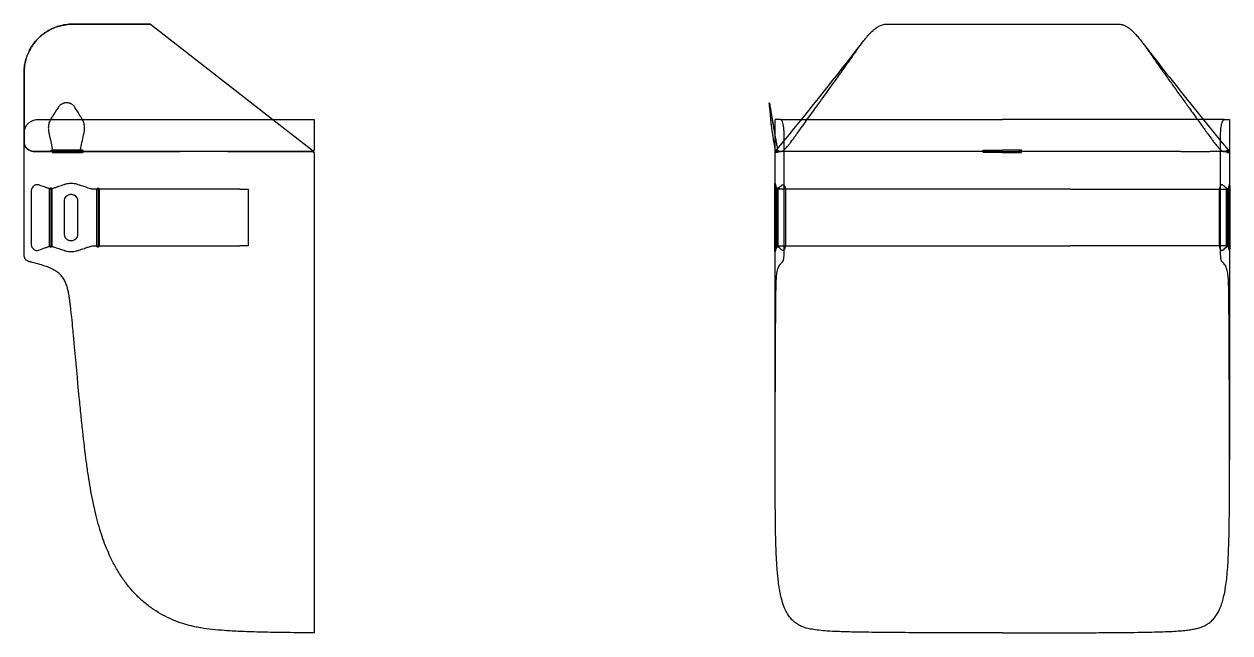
# Model space of a CAD drawing. Header units: millimetres. Extents: x 0 to 1861, y -238 to 367.
# Drawn here: x 1330 to 1861, y 99 to 367 of the extents above; entities that cross this region are included whole.
import ezdxf

# ---------------------------------------------------------------- set-up
doc = ezdxf.new("R2010")
doc.units = ezdxf.units.MM
doc.header["$MEASUREMENT"] = 0
doc.layers.add('Make2D$hidden$lines', color=7, linetype='Continuous', true_color=0xffffff)
doc.layers.add('Make2D$visible$lines', color=178, linetype='Continuous', true_color=0x000000)

msp = doc.modelspace()

# ---------------------------------------------------------------- linework, layer by layer
at = {"layer": 'Make2D$hidden$lines'}
for p, q in [((1439.56, 324.77), (1457.34, 310.92)), ((1672.22, 324.77), (1760.68, 324.77)), ((1849.15, 324.77), (1760.68, 324.77)), ((1660.68, 311.6), (1660.68, 317.23)), ((1660.72, 310.67), (1664.58, 315.39)), ((1856.78, 315.4), (1860.19, 311.23)), ((1342.24, 310.62), (1334.93, 310.62)), ((1341.49, 310.86), (1341.49, 310.86)), ((1355.67, 310.64), (1355.67, 310.63)), ((1356.12, 310.64), (1396.62, 310.64)), ((1457.34, 310.63), (1356.12, 310.62)), ((1396.62, 310.64), (1398.58, 310.63)), ((1419.6, 310.63), (1457.34, 310.63)), ((1664.58, 310.62), (1661.56, 310.62)), ((1860.66, 310.64), (1856.78, 310.64)), ((1860.67, 310.64), (1860.67, 310.64)), ((1860.67, 310.64), (1860.67, 310.64)), ((1341.25, 268.96), (1341.22, 294.11)), ((1342.24, 294.26), (1342.24, 268.97)), ((1362.07, 269.11), (1362.07, 294.11)), ((1425.01, 294.11), (1363.11, 294.11)), ((1425.01, 294.11), (1428.68, 294.11)), ((1428.68, 294.11), (1428.68, 269.11)), ((1660.68, 291.68), (1660.68, 296.55)), ((1665.15, 294.11), (1660.76, 294.11)), ((1660.76, 294.11), (1660.76, 269.11)), ((1661.9, 294.48), (1661.9, 268.75)), ((1662.05, 294.11), (1662, 294.55)), ((1662, 268.67), (1662.05, 294.11)), ((1856.21, 294.11), (1860.6, 294.11)), ((1859.31, 294.11), (1859.36, 294.55)), ((1859.36, 268.67), (1859.31, 294.11)), ((1859.46, 294.48), (1859.46, 268.75)), ((1860.6, 294.11), (1860.6, 269.11)), ((1860.68, 296.55), (1860.68, 291.68)), ((1660.68, 266.68), (1660.68, 271.55)), ((1860.68, 271.55), (1860.68, 266.68)), ((1363.11, 269.11), (1425.01, 269.11)), ((1660.76, 269.11), (1665.15, 269.11)), ((1860.6, 269.11), (1856.21, 269.11))]:
    msp.add_line(p, q, dxfattribs=at)
msp.add_lwpolyline([(1660.71, 310.62), (1661.06, 310.8, -0.020568), (1661.25, 310.87, -0.212533), (1661.74, 310.91), (1661.8, 310.86)], format="xyb", dxfattribs=at)
for points in [[(1660.52, 267.78), (1660.62, 269.11), (1660.76, 269.11)], [(1860.84, 267.78), (1860.74, 269.11), (1860.6, 269.11)]]:
    msp.add_lwpolyline(points, dxfattribs=at)
for centre, radius, start, end in [((1346.29, 174.37), 136.58, 86.1164, 92.0144), ((136.74, 1559.8), 1970.49, 320.65833, 320.65891), ((-738.42, -24.12), 2422.37, 7.94281, 7.94329), ((1662.19, 313.89), 3.46, 288.8077, 313.6853), ((1341.71, 294.11), 0.483, 161.2539, 179.9965), ((1417.58, -1484131.15), 1484400.27, 89.99957174, 89.99971352)]:
    msp.add_arc(centre, radius, start, end, dxfattribs=at)
for points, knots in [([(1332.19, 354.72), (1332.53, 355.43), (1333.31, 356.82), (1335.17, 359.42), (1338.02, 362.25), (1341.11, 364.16), (1343.28, 365.11), (1344.4, 365.52), (1345.51, 365.87), (1347.39, 366.34), (1349.36, 366.62), (1351.02, 366.69), (1351.59, 366.7), (1356.57, 366.7), (1364.03, 366.7), (1374.1, 366.7), (1380.1, 366.7), (1383.95, 366.7), (1385.16, 366.7), (1385.6, 366.7)], [0, 0, 0, 0, 2.363486, 4.766233, 9.573053, 14.326533, 15.6004, 16.686734, 17.888736, 19.084802, 22.515222, 23.845474, 24.070792, 24.226819, 38.759843, 46.475089, 54.423429, 56.749384, 58.052352, 58.052352, 58.052352, 58.052352]), ([(1355.67, 310.64), (1355.56, 310.67), (1355.35, 310.76), (1355.14, 310.96), (1355.01, 311.16), (1354.94, 311.34), (1354.91, 311.51), (1354.9, 311.66), (1354.92, 311.76), (1354.95, 311.91), (1355.21, 313.13), (1355.7, 315.47), (1356.21, 317.84), (1356.48, 319.13), (1356.56, 319.52), (1356.69, 320.32), (1356.71, 321.69), (1356.35, 323.38), (1355.87, 324.46), (1355.56, 324.99), (1355.52, 325.06), (1355.38, 325.28), (1355.13, 325.69), (1354.7, 326.4), (1353.84, 327.81), (1353.07, 329.07), (1352.49, 330), (1352.34, 330.24), (1352.12, 330.54), (1351.76, 330.92), (1351.41, 331.22), (1351.02, 331.48), (1350.62, 331.7), (1350.18, 331.87), (1349.74, 332), (1349.27, 332.09), (1348.88, 332.11), (1348.41, 332.1), (1347.93, 332.05), (1347.39, 331.91), (1346.97, 331.74), (1346.56, 331.54), (1346.18, 331.3), (1345.81, 331), (1345.46, 330.65), (1345.22, 330.35), (1345.06, 330.11), (1344.17, 328.72), (1343.16, 327.15), (1342.15, 325.56), (1341.96, 325.25), (1341.89, 325.15), (1341.75, 324.93), (1341.46, 324.41), (1341.13, 323.62), (1340.87, 322.72), (1340.73, 321.87), (1340.69, 321.02), (1340.73, 320.25), (1340.8, 319.76), (1340.94, 319.08), (1341.45, 316.57), (1341.95, 314.06), (1342.37, 311.97), (1342.38, 311.87), (1342.38, 311.71), (1342.33, 311.49), (1342.23, 311.31), (1342.13, 311.19), (1342.02, 311.08), (1341.81, 310.94), (1341.61, 310.88), (1341.49, 310.86)], [0, 0, 0, 0, 0.349983, 0.694231, 0.861689, 1.052588, 1.255507, 1.386357, 1.513785, 1.546167, 1.856624, 5.257073, 8.704167, 9.146564, 9.210746, 9.875923, 11.585435, 13.310411, 15.030241, 15.100236, 15.161541, 15.277411, 15.873077, 16.58776, 17.778615, 20.813372, 21.022036, 21.080627, 21.666521, 22.144634, 22.625103, 23.063758, 23.551255, 23.987369, 24.472087, 24.942053, 25.411954, 25.642557, 26.350185, 26.837144, 27.322223, 27.709859, 28.195029, 28.674771, 29.152152, 29.665005, 29.819723, 30.013848, 34.635276, 35.417407, 35.662835, 35.718079, 35.805086, 36.425773, 37.512321, 38.369476, 39.226973, 40.080353, 40.925345, 41.53594, 41.579117, 42.988281, 49.225025, 49.262382, 49.385288, 49.514845, 49.751872, 50.036064, 50.122455, 50.245347, 50.497028, 50.863368, 50.863368, 50.863368, 50.863368]), ([(1330.06, 319.04), (1330.06, 317.64), (1330.06, 316.21), (1330.06, 314.74), (1330.07, 314.45), (1330.12, 314.08), (1330.24, 313.65), (1330.35, 313.33), (1330.51, 313.02), (1330.69, 312.72), (1330.91, 312.42), (1331.15, 312.15), (1331.41, 311.9), (1331.82, 311.57), (1332.34, 311.27), (1333.01, 310.98), (1333.68, 310.79), (1334.3, 310.69), (1334.73, 310.65), (1334.95, 310.64), (1335.06, 310.64), (1335.13, 310.64), (1335.9, 310.64), (1337.81, 310.64), (1339.9, 310.64), (1341.27, 310.64), (1341.52, 310.64), (1341.58, 310.63), (1341.63, 310.63)], [0, 0, 0, 0, 4.192825, 4.27589, 4.426968, 5.065557, 5.389599, 5.746624, 6.08098, 6.451084, 6.796008, 7.180248, 7.536567, 7.897873, 8.750576, 9.31962, 10.084108, 10.847495, 11.206365, 11.384601, 11.487354, 11.540893, 11.590098, 13.795618, 17.289946, 17.862916, 17.894505, 18.037807, 18.037807, 18.037807, 18.037807]), ([(1334.93, 310.62), (1334.6, 310.63), (1333.96, 310.69), (1333.04, 310.93), (1332.22, 311.29), (1331.5, 311.76), (1330.9, 312.35), (1330.45, 313.03), (1330.15, 313.78), (1330.07, 314.31), (1330.05, 314.57)], [0, 0, 0, 0, 0.996713, 1.922836, 2.837531, 3.684929, 4.502382, 5.327472, 6.121622, 6.919154, 6.919154, 6.919154, 6.919154]), ([(1752.06, 310.63), (1752.04, 310.7), (1752.03, 310.85), (1752.12, 311.06), (1752.27, 311.2), (1752.42, 311.25), (1752.51, 311.27), (1752.56, 311.27), (1752.71, 311.27), (1753.12, 311.27), (1754.89, 311.26), (1757.46, 311.23), (1759.76, 311.23), (1760.68, 311.24)], [0, 0, 0, 0, 0.220659, 0.450437, 0.673565, 0.825678, 0.910763, 0.950505, 0.987427, 1.353756, 2.171791, 6.305752, 9.067367, 9.067367, 9.067367, 9.067367]), ([(1769.3, 310.63), (1769.32, 310.7), (1769.33, 310.85), (1769.24, 311.06), (1769.09, 311.2), (1768.94, 311.25), (1768.85, 311.27), (1768.8, 311.27), (1768.65, 311.27), (1768.24, 311.27), (1766.47, 311.26), (1763.9, 311.23), (1761.6, 311.23), (1760.68, 311.24)], [0, 0, 0, 0, 0.219232, 0.44901, 0.672138, 0.824251, 0.909336, 0.949078, 0.986, 1.352329, 2.170364, 6.304325, 9.06594, 9.06594, 9.06594, 9.06594]), ([(1856.78, 311.41), (1856.89, 311.32), (1857.1, 311.15), (1857.4, 310.93), (1857.68, 310.77), (1857.9, 310.67), (1858.05, 310.64), (1858.4, 310.64), (1858.81, 310.64), (1859.22, 310.64), (1859.35, 310.64), (1859.36, 310.64), (1859.37, 310.63), (1859.38, 310.63), (1859.38, 310.63)], [0, 0, 0, 0, 0.426578, 0.81499, 1.128412, 1.375667, 1.540761, 1.583732, 2.414343, 2.792796, 2.796021, 2.809892, 2.821094, 2.834037, 2.834037, 2.834037, 2.834037]), ([(1341.25, 294.27), (1341.16, 294.29), (1341.08, 294.31), (1340.93, 294.37), (1340.44, 294.54), (1339.18, 294.99), (1337.74, 295.51), (1336.72, 295.87), (1336.46, 295.96), (1336.38, 295.99), (1336.19, 296.04), (1335.95, 296.08), (1335.67, 296.09), (1335.32, 296.06), (1334.93, 295.95), (1334.35, 295.65), (1333.76, 295.1), (1333.29, 294.19), (1333.17, 293.48), (1333.16, 293.1), (1333.16, 285.43), (1333.16, 277.78), (1333.16, 269.77), (1333.27, 269.11), (1333.68, 268.28), (1334.23, 267.66), (1334.8, 267.33), (1335.3, 267.18), (1335.76, 267.13), (1336.15, 267.17), (1336.39, 267.24), (1336.46, 267.26), (1337.5, 267.64), (1338.96, 268.16), (1340.45, 268.69), (1340.93, 268.86), (1341.08, 268.91), (1341.16, 268.94), (1341.25, 268.96)], [0, 0, 0, 0, 0.259014, 0.273647, 0.474281, 1.805611, 4.312503, 5.033628, 5.068589, 5.138111, 5.284368, 5.658958, 5.867649, 6.128179, 6.706323, 7.078308, 8.075906, 9.095445, 10.105467, 10.205375, 10.221958, 33.133213, 33.162125, 34.249609, 35.100832, 35.923902, 36.694354, 37.062403, 37.477812, 38.097065, 38.213884, 38.232824, 38.304041, 41.540326, 42.871688, 43.06098, 43.075492, 43.334181, 43.334181, 43.334181, 43.334181]), ([(1660.76, 294.11), (1660.72, 294.11), (1660.68, 294.12), (1660.63, 294.11), (1660.62, 294.12), (1660.62, 294.12), (1660.61, 294.13), (1660.61, 294.14), (1660.61, 294.15), (1660.6, 294.19), (1660.59, 294.28), (1660.57, 294.48), (1660.54, 294.86), (1660.52, 295.19), (1660.52, 295.4)], [0, 0, 0, 0, 0.111616, 0.13625, 0.138671, 0.144645, 0.149681, 0.15746, 0.175852, 0.202998, 0.278053, 0.454664, 0.797222, 1.425198, 1.425198, 1.425198, 1.425198]), ([(1660.77, 294.11), (1660.77, 294.23), (1660.77, 294.39), (1660.78, 294.55), (1660.79, 294.6), (1660.79, 294.61), (1660.8, 294.62), (1660.8, 294.61), (1660.8, 294.6), (1660.81, 294.55), (1660.82, 294.39), (1660.82, 294.23), (1660.82, 294.11), (1660.82, 293.53), (1660.82, 285.19), (1660.82, 276.81), (1660.82, 268.94), (1660.82, 268.79), (1660.81, 268.68), (1660.8, 268.63), (1660.8, 268.62), (1660.8, 268.61), (1660.79, 268.62), (1660.79, 268.63), (1660.78, 268.68), (1660.78, 268.84), (1660.77, 268.99), (1660.77, 269.12), (1660.77, 277.45), (1660.77, 285.79), (1660.77, 294.11)], [0, 0, 0, 0, 0.355037, 0.461818, 0.490817, 0.498631, 0.502302, 0.506133, 0.514386, 0.545693, 0.654863, 0.994699, 1.009473, 1.016861, 2.755372, 26.004831, 26.180863, 26.352334, 26.466874, 26.49592, 26.503758, 26.507445, 26.511259, 26.519488, 26.546732, 26.652127, 26.999643, 27.014417, 27.021805, 52.009775, 52.009775, 52.009775, 52.009775]), ([(1662, 294.55), (1662.58, 295.02), (1663.17, 295.49), (1663.77, 295.98), (1663.8, 295.99), (1663.83, 296.02), (1663.87, 296.03), (1663.94, 296.07), (1664.04, 296.09), (1664.15, 296.08), (1664.28, 296.04), (1664.43, 295.95), (1664.53, 295.84), (1664.58, 295.77)], [0, 0, 0, 0, 2.233162, 2.260789, 2.312986, 2.335232, 2.385383, 2.433852, 2.575744, 2.668719, 2.764238, 2.971328, 3.211557, 3.211557, 3.211557, 3.211557]), ([(1859.36, 294.55), (1858.78, 295.02), (1858.19, 295.49), (1857.59, 295.98), (1857.56, 295.99), (1857.53, 296.02), (1857.49, 296.03), (1857.42, 296.07), (1857.32, 296.09), (1857.21, 296.08), (1857.09, 296.04), (1856.93, 295.95), (1856.83, 295.84), (1856.78, 295.77)], [0, 0, 0, 0, 2.233162, 2.260789, 2.312986, 2.335232, 2.385383, 2.433852, 2.575744, 2.668719, 2.764238, 2.971328, 3.211557, 3.211557, 3.211557, 3.211557]), ([(1860.59, 294.11), (1860.59, 294.23), (1860.59, 294.39), (1860.58, 294.55), (1860.57, 294.6), (1860.57, 294.61), (1860.57, 294.62), (1860.56, 294.61), (1860.56, 294.6), (1860.55, 294.55), (1860.54, 294.39), (1860.54, 294.23), (1860.54, 294.11), (1860.54, 293.53), (1860.54, 285.19), (1860.54, 276.81), (1860.54, 268.94), (1860.54, 268.79), (1860.55, 268.68), (1860.56, 268.63), (1860.56, 268.62), (1860.56, 268.61), (1860.57, 268.62), (1860.57, 268.63), (1860.58, 268.68), (1860.59, 268.84), (1860.59, 268.99), (1860.59, 269.12), (1860.59, 277.45), (1860.59, 285.79), (1860.59, 294.11)], [0, 0, 0, 0, 0.355037, 0.461818, 0.490817, 0.498631, 0.502302, 0.506133, 0.514386, 0.545693, 0.654863, 0.994699, 1.009473, 1.016861, 2.755372, 26.004831, 26.180863, 26.352334, 26.466874, 26.49592, 26.503758, 26.507445, 26.511259, 26.519488, 26.546732, 26.652127, 26.999643, 27.014417, 27.021805, 52.009775, 52.009775, 52.009775, 52.009775]), ([(1860.6, 294.11), (1860.64, 294.11), (1860.69, 294.12), (1860.73, 294.11), (1860.74, 294.12), (1860.74, 294.12), (1860.75, 294.13), (1860.75, 294.14), (1860.76, 294.15), (1860.76, 294.19), (1860.78, 294.28), (1860.8, 294.48), (1860.83, 294.86), (1860.84, 295.19), (1860.84, 295.4)], [0, 0, 0, 0, 0.111616, 0.13625, 0.138671, 0.144645, 0.149681, 0.15746, 0.175852, 0.202998, 0.278053, 0.454664, 0.797222, 1.425198, 1.425198, 1.425198, 1.425198]), ([(1664.58, 267.46), (1664.56, 267.42), (1664.5, 267.36), (1664.42, 267.28), (1664.33, 267.22), (1664.24, 267.17), (1664.14, 267.15), (1664.05, 267.14), (1663.96, 267.16), (1663.86, 267.2), (1663.79, 267.24), (1663.66, 267.34), (1663.08, 267.81), (1662.5, 268.28), (1662, 268.67)], [0, 0, 0, 0, 0.127822, 0.24513, 0.353164, 0.453775, 0.548392, 0.640288, 0.732968, 0.829793, 0.958429, 0.97937, 1.309747, 3.211455, 3.211455, 3.211455, 3.211455]), ([(1856.78, 267.46), (1856.81, 267.42), (1856.86, 267.36), (1856.94, 267.28), (1857.03, 267.22), (1857.13, 267.17), (1857.22, 267.15), (1857.31, 267.14), (1857.41, 267.16), (1857.5, 267.2), (1857.58, 267.24), (1857.7, 267.34), (1858.29, 267.81), (1858.87, 268.28), (1859.36, 268.67)], [0, 0, 0, 0, 0.127822, 0.24513, 0.353164, 0.453775, 0.548392, 0.640288, 0.732968, 0.829793, 0.958429, 0.97937, 1.309747, 3.211455, 3.211455, 3.211455, 3.211455])]:
    msp.add_open_spline(points, degree=3, knots=knots, dxfattribs=at)
at = {"layer": 'Make2D$visible$lines'}
for p, q in [((1385.71, 366.7), (1439.56, 324.77)), ((1841.31, 334.48), (1856.78, 315.4)), ((1457.72, 324.77), (1457.72, 311.24)), ((1658.65, 329.06), (1660.35, 319.12)), ((1660.68, 317.23), (1660.68, 324.77)), ((1663.04, 324.77), (1672.22, 324.77)), ((1858.32, 324.77), (1849.15, 324.77)), ((1860.68, 324.77), (1860.68, 296.55)), ((1355.7, 310.63), (1341.63, 310.63)), ((1356.12, 310.62), (1342.24, 310.62)), ((1355.67, 310.62), (1355.54, 310.63)), ((1355.67, 310.63), (1355.67, 310.62)), ((1355.7, 310.63), (1356.12, 310.64)), ((1419.6, 310.63), (1398.58, 310.63)), ((1457.34, 310.92), (1457.72, 310.63)), ((1457.45, 310.63), (1457.34, 310.63)), ((1457.34, 310.63), (1457.45, 310.63)), ((1457.45, 310.63), (1457.45, 310.63)), ((1457.72, 310.63), (1457.45, 310.63)), ((1457.72, 310.3), (1457.72, 98.9)), ((1660.68, 296.55), (1660.68, 311.6)), ((1660.68, 310.62), (1663.31, 310.62)), ((1661.79, 310.86), (1661.8, 310.86)), ((1753.35, 310.63), (1664.58, 310.62)), ((1760.68, 310.63), (1753.35, 310.63)), ((1760.68, 310.63), (1767.94, 310.63)), ((1839.23, 310.63), (1767.94, 310.63)), ((1839.23, 310.63), (1851.95, 310.63)), ((1852.8, 310.64), (1851.95, 310.63)), ((1860.66, 310.63), (1859.38, 310.63)), ((1860.19, 311.23), (1860.67, 310.64)), ((1860.66, 310.63), (1860.67, 310.64)), ((1341.75, 294.21), (1341.75, 269.02)), ((1363.11, 294.11), (1362.62, 294.11)), ((1362.62, 294.11), (1362.62, 269.11)), ((1660.52, 267.71), (1660.52, 295.52)), ((1661.4, 294.21), (1661.4, 269.02)), ((1730.87, 294.11), (1665.15, 294.11)), ((1790.5, 294.11), (1730.87, 294.11)), ((1790.5, 294.11), (1856.21, 294.11)), ((1859.96, 294.21), (1859.96, 269.02)), ((1860.84, 295.52), (1860.84, 267.71)), ((1660.68, 271.55), (1660.68, 291.68)), ((1860.68, 291.68), (1860.68, 271.55)), ((1362.62, 269.11), (1363.11, 269.11)), ((1660.68, 174.96), (1660.68, 266.68)), ((1665.15, 269.11), (1730.87, 269.11)), ((1730.87, 269.11), (1790.5, 269.11)), ((1856.21, 269.11), (1790.5, 269.11)), ((1860.68, 266.68), (1860.68, 174.96)), ((1860.68, 172.22), (1860.68, 172.21))]:
    msp.add_line(p, q, dxfattribs=at)
for centre, radius, start, end in [((365.58, 1386.05), 1683.37, 320.50404, 322.37022), ((2694.71, 1024.59), 1097.52, 217.37434, 218.96104), ((126.46, 1568.23), 1983.79, 320.65891, 320.66011), ((1855.16, -7336.32), 7646.96, 89.987853, 90.017685), ((1341.74, 294.09), 0.526, 18.7482, 159.8813), ((1341.75, 296.45), 2.24, 256.992, 269.9916), ((1661.17, 295.31), 1.12, 281.8448, 317.8067), ((1661.95, 294.52), 0.0634, 28.2734, 229.2193), ((1859.42, 294.52), 0.0634, 310.7807, 151.7266), ((1860.19, 295.31), 1.12, 222.1933, 258.1552), ((1341.75, 266.78), 2.24, 90.009, 103.0103), ((1341.74, 269.14), 0.526, 200.0729, 341.298), ((1661.17, 267.92), 1.12, 42.2666, 78.0769), ((1661.95, 268.7), 0.0636, 130.6104, 331.8968), ((1860.19, 267.92), 1.12, 101.9231, 137.7334), ((1859.42, 268.7), 0.0636, 208.1032, 49.3896)]:
    msp.add_arc(centre, radius, start, end, dxfattribs=at)
for points, knots in [([(1385.71, 366.7), (1385.69, 366.7), (1385.65, 366.71), (1385.45, 366.71), (1384.61, 366.71), (1382.27, 366.71), (1379.43, 366.71), (1376.66, 366.71), (1374.88, 366.71), (1373.28, 366.71), (1371.88, 366.71), (1370.54, 366.71), (1369.26, 366.71), (1368.05, 366.71), (1366.99, 366.71), (1365.9, 366.71), (1364.01, 366.71), (1361.64, 366.71), (1358.87, 366.71), (1356.72, 366.71), (1354.93, 366.71), (1353.42, 366.71), (1352.35, 366.71), (1350.9, 366.71), (1348.89, 366.61), (1345.91, 366.07), (1343.34, 365.19), (1341.41, 364.27), (1340.05, 363.49), (1338.72, 362.59), (1336.91, 361.16), (1334.81, 359), (1332.72, 355.96), (1331.19, 352.63), (1330.4, 349.65), (1330.11, 347.37), (1330.06, 346.22), (1330.06, 345.7), (1330.06, 344.99), (1330.06, 342.63), (1330.06, 339.56), (1330.06, 336.41), (1330.06, 333.46), (1330.06, 327.67), (1330.06, 322.61), (1330.06, 319.04)], [0, 0, 0, 0, 0.027298, 0.128895, 0.599192, 2.542593, 7.162417, 9.094663, 10.855999, 12.524551, 13.870635, 15.072369, 16.532598, 17.713821, 18.698005, 19.73081, 20.989461, 24.358448, 26.824908, 29.318752, 30.817878, 32.185703, 33.834482, 34.03893, 36.542832, 39.869825, 43.096756, 44.64841, 46.279915, 47.802966, 49.476309, 53.179125, 56.824524, 60.510802, 64.108868, 66.063583, 67.399418, 67.560337, 67.616346, 69.541831, 74.634819, 76.808878, 79.006122, 83.47942, 94.192551, 94.192551, 94.192551, 94.192551]), ([(1664.58, 311.39), (1664.82, 311.6), (1665.32, 312.06), (1666.05, 312.84), (1666.78, 313.71), (1667.3, 314.38), (1667.62, 314.82), (1668.12, 315.53), (1668.91, 316.62), (1669.99, 318.11), (1671.4, 320.07), (1673.25, 322.63), (1675.54, 325.8), (1677.92, 329.12), (1680.45, 332.61), (1683, 336.16), (1685.45, 339.55), (1687.63, 342.58), (1689.15, 344.69), (1690.65, 346.77), (1691.96, 348.64), (1693.68, 351.08), (1694.82, 352.73), (1695.9, 354.3), (1697.33, 356.32), (1698.97, 358.58), (1700.65, 360.68), (1702.02, 362.26), (1703.34, 363.61), (1704.67, 364.71), (1705.59, 365.37), (1706.5, 365.91), (1707.44, 366.33), (1708.41, 366.62), (1709.09, 366.7), (1709.5, 366.7), (1709.92, 366.7), (1713.25, 366.7), (1721.79, 366.7), (1738.38, 366.7), (1753.34, 366.7), (1766.28, 366.71), (1773.13, 366.71), (1779.43, 366.71), (1783.75, 366.71), (1787.16, 366.71), (1790.65, 366.71), (1793.57, 366.71), (1795.66, 366.71), (1797.38, 366.71), (1798.86, 366.71), (1800.16, 366.71), (1801.33, 366.71), (1802.29, 366.71), (1803.25, 366.71), (1804.71, 366.71), (1806.43, 366.71), (1808.26, 366.71), (1809.4, 366.71), (1810.11, 366.71), (1810.44, 366.71), (1810.8, 366.71), (1811.22, 366.71), (1811.62, 366.71), (1811.9, 366.71), (1812.3, 366.71), (1812.8, 366.65), (1813.45, 366.49), (1813.98, 366.31), (1814.54, 366.07), (1815.08, 365.79), (1815.64, 365.46), (1816.2, 365.08), (1816.78, 364.65), (1817.36, 364.17), (1817.96, 363.63), (1818.78, 362.84), (1819.85, 361.7), (1821.15, 360.16), (1822.55, 358.35), (1823.97, 356.41), (1825.14, 354.77), (1826.43, 352.92), (1827.69, 351.08), (1829.43, 348.6), (1830.62, 346.91), (1831.52, 345.67), (1832.27, 344.62), (1834.02, 342.19), (1836.76, 338.39), (1839.94, 333.98), (1843.38, 329.21), (1846.61, 324.73), (1849.84, 320.25), (1852.05, 317.18), (1853.37, 315.36), (1853.76, 314.82), (1854.29, 314.09), (1855.04, 313.15), (1856.05, 312.08), (1856.54, 311.62), (1856.78, 311.41)], [0, 0, 0, 0, 0.95231, 2.019897, 3.200368, 4.378684, 4.558615, 4.8385, 6.974754, 8.614739, 10.341038, 14.219702, 18.100832, 22.071376, 26.479314, 31.022315, 35.182051, 39.03558, 42.211101, 42.972592, 46.754057, 49.04801, 51.928994, 52.772177, 54.761634, 59.344393, 61.159962, 62.818193, 65.623734, 66.831798, 67.980247, 69.026469, 70.007105, 71.062397, 72.028698, 72.072909, 72.284703, 73.291738, 82.061975, 97.915519, 123.052659, 126.930054, 136.751705, 143.601259, 145.812717, 149.713677, 153.838183, 156.280344, 158.488175, 160.107359, 161.42699, 162.924411, 164.004064, 164.9505, 165.795203, 166.87589, 169.332819, 170.954052, 172.380061, 172.74646, 173.102769, 173.363785, 173.821824, 174.366162, 174.557038, 174.663087, 175.553814, 176.073546, 176.663323, 177.252847, 177.880646, 178.500756, 179.203011, 179.895986, 180.679296, 181.447954, 182.311322, 184.093054, 186.14938, 188.345514, 190.959514, 193.363939, 194.388575, 197.735782, 200.052119, 203.474791, 203.930314, 204.657448, 207.345765, 212.889488, 218.725414, 223.647192, 230.544876, 235.286616, 240.236993, 241.889108, 242.037523, 242.205744, 244.605629, 245.652524, 246.614262, 246.614262, 246.614262, 246.614262]), ([(1330.05, 314.57), (1330.05, 314.64), (1330.04, 314.71), (1330.04, 315.03), (1330.04, 316.73), (1330.04, 318.86), (1330.04, 321.26), (1330.04, 322.76), (1330.04, 324.31), (1330.04, 329.52), (1330.04, 336.61), (1330.04, 343.22), (1330.04, 345.91), (1330.07, 346.77), (1330.19, 348.22), (1330.52, 350.07), (1331.01, 351.86), (1331.44, 353.02), (1331.66, 353.55)], [0, 0, 0, 0, 0.190361, 0.235983, 0.958991, 5.263655, 6.650506, 8.16123, 9.737837, 11.306783, 23.787517, 31.024444, 31.125663, 31.850485, 33.623244, 35.471485, 37.482563, 39.19319, 39.19319, 39.19319, 39.19319]), ([(1660.71, 310.64), (1660.72, 310.66), (1660.73, 310.7), (1660.74, 310.83), (1660.73, 311.04), (1660.71, 311.29), (1660.69, 311.51), (1660.67, 311.67), (1660.43, 313.16), (1660.09, 315.22), (1659.71, 317.6), (1659.53, 318.76), (1659.31, 320.09), (1659.1, 321.66), (1658.91, 323.34), (1658.82, 324.33), (1658.76, 325), (1658.71, 325.61), (1658.63, 326.48), (1658.54, 327.51), (1658.43, 328.53), (1658.33, 329.51), (1658.24, 330.25), (1658.17, 330.93), (1658.13, 331.41), (1658.1, 331.76), (1658.09, 331.98), (1658.09, 332.07), (1658.1, 332.1), (1658.1, 332.11), (1658.11, 332.11), (1658.11, 332.1), (1658.12, 332.09), (1658.14, 332.03), (1658.17, 331.89), (1658.22, 331.63), (1658.32, 331.08), (1658.52, 329.87), (1658.86, 327.8), (1659.17, 325.93), (1659.46, 324.17), (1659.78, 322.3), (1660.27, 319.54), (1660.7, 317.12), (1661, 315.36), (1661.25, 313.93), (1661.45, 312.75), (1661.59, 311.93), (1661.64, 311.64), (1661.7, 311.3), (1661.76, 311.02), (1661.78, 310.91), (1661.79, 310.88), (1661.79, 310.86)], [0, 0, 0, 0, 0.05627, 0.143349, 0.379357, 0.698855, 0.899182, 1.043084, 1.18055, 5.427865, 7.301135, 8.412347, 8.936063, 11.363227, 13.13808, 14.012813, 14.349451, 15.163873, 15.858107, 16.960367, 18.266186, 18.918875, 19.915835, 20.513367, 20.981, 21.351049, 21.574072, 21.626892, 21.641624, 21.649439, 21.650312, 21.655435, 21.66482, 21.700223, 21.842607, 22.089775, 22.488558, 23.541333, 25.760488, 28.770908, 29.250785, 31.091403, 34.466919, 37.651702, 38.491235, 39.806857, 42.00613, 42.092867, 42.295454, 42.894419, 43.109798, 43.178842, 43.217166, 43.217166, 43.217166, 43.217166]), ([(1457.72, 98.9), (1456.23, 98.92), (1453.76, 98.94), (1449.17, 98.98), (1444.25, 99.04), (1438.69, 99.13), (1433.74, 99.24), (1429.25, 99.37), (1424.12, 99.56), (1418.68, 99.85), (1412.95, 100.35), (1408.78, 100.91), (1405.77, 101.46), (1403.73, 101.91), (1401.78, 102.41), (1397.45, 103.73), (1392.44, 105.86), (1387.01, 109.14), (1383.21, 111.98), (1379.66, 115.2), (1376.39, 118.8), (1373.39, 122.76), (1370.17, 127.85), (1366.9, 134.36), (1364.4, 141.06), (1362.64, 146.93), (1360.92, 153.62), (1359.51, 160.71), (1358.3, 168.13), (1357.1, 176.51), (1356.05, 185.4), (1355.05, 194.93), (1353.79, 207.8), (1352.67, 220.46), (1351.57, 232.2), (1351.06, 237.39), (1350.67, 240.96), (1350.38, 243.36), (1350.17, 244.98), (1349.98, 246.33), (1349.73, 247.84), (1349.44, 249.32), (1348.94, 251.29), (1348.28, 253.18), (1347.46, 254.71), (1346.69, 255.75), (1346.06, 256.46), (1345.35, 257.13), (1344.2, 258.01), (1342.84, 258.8), (1341.28, 259.51), (1339.43, 260.23), (1337.28, 260.92), (1335.21, 261.49), (1333.94, 261.81), (1333.16, 262), (1332.71, 262.11), (1332.45, 262.18), (1332.38, 262.19), (1332.32, 262.21), (1332.13, 262.27), (1331.79, 262.4), (1331.25, 262.7), (1330.81, 263.1), (1330.51, 263.52), (1330.28, 263.93), (1330.1, 264.44), (1330.05, 264.88), (1330.05, 265.1), (1330.05, 267.56), (1330.05, 285.42), (1330.05, 303.28), (1330.05, 318.7), (1330.05, 318.79), (1330.06, 319.57), (1330.29, 320.67), (1330.95, 321.99), (1331.59, 322.8), (1332.48, 323.61), (1333.51, 324.24), (1334.76, 324.64), (1335.61, 324.76), (1336.08, 324.77), (1364.36, 324.77), (1404.89, 324.77), (1445.39, 324.77), (1457.72, 324.77)], [0, 0, 0, 0, 4.451174, 7.401897, 13.79682, 19.187432, 24.100352, 28.650396, 32.662711, 39.485291, 45.009522, 49.906636, 52.113651, 54.173533, 56.165377, 58.174008, 67.724161, 72.451492, 77.179572, 81.926611, 86.82856, 91.758001, 96.809862, 104.880099, 113.592518, 118.213768, 123.262832, 134.31993, 139.875693, 145.842762, 159.695272, 166.726669, 174.609893, 198.471706, 204.863423, 209.977071, 214.132204, 215.623992, 217.222393, 219.034241, 219.727163, 221.807193, 223.568742, 225.816381, 227.805979, 228.751357, 229.701415, 230.653642, 231.664793, 234.022774, 235.368883, 236.825009, 239.950903, 242.135775, 243.27898, 243.876501, 244.554296, 244.662608, 244.696443, 244.743795, 244.851989, 245.310919, 245.836014, 246.707232, 247.055208, 247.402123, 248.095596, 248.675593, 248.728006, 248.734661, 256.077577, 302.298972, 302.315517, 302.336198, 302.568767, 304.640999, 305.676422, 306.972911, 307.702131, 309.28532, 310.563448, 311.622472, 311.861297, 311.964145, 396.478116, 433.453264, 433.453264, 433.453264, 433.453264]), ([(1760.68, 98.9), (1754.05, 98.9), (1741.95, 98.91), (1725.56, 98.95), (1712.62, 99.02), (1702.59, 99.12), (1695.78, 99.24), (1691.23, 99.36), (1687.67, 99.49), (1683.94, 99.67), (1680.14, 99.98), (1677.04, 100.4), (1674.82, 100.88), (1673.3, 101.35), (1672.28, 101.73), (1671.35, 102.17), (1670.16, 102.85), (1668.78, 103.89), (1667.3, 105.45), (1666.01, 107.3), (1664.79, 109.7), (1663.93, 112.14), (1663.28, 114.54), (1662.84, 116.55), (1662.44, 118.79), (1661.96, 122.2), (1661.49, 127.05), (1661.11, 133.71), (1660.87, 141.82), (1660.76, 149.82), (1660.7, 157.61), (1660.68, 165.51), (1660.68, 175.51), (1660.69, 188.02), (1660.73, 202.22), (1660.79, 216.64), (1660.85, 229.54), (1660.91, 238.52), (1660.95, 244.02), (1660.99, 247.42), (1661.04, 250.55), (1661.13, 253.44), (1661.26, 255.53), (1661.43, 257.15), (1661.69, 258.47), (1662.04, 259.58), (1662.51, 260.51), (1663.01, 261.21), (1663.4, 261.67), (1663.69, 261.96), (1663.84, 262.1), (1663.93, 262.19), (1663.96, 262.21), (1663.98, 262.24), (1664.03, 262.29), (1664.08, 262.37), (1664.12, 262.45), (1664.17, 262.55), (1664.24, 262.7), (1664.31, 262.91), (1664.38, 263.16), (1664.45, 263.51), (1664.53, 263.99), (1664.57, 264.54), (1664.58, 264.92), (1664.58, 268.44), (1664.58, 286.32), (1664.58, 304.2), (1664.58, 318.88), (1664.58, 319.58), (1664.51, 320.78), (1664.32, 322.05), (1664.11, 322.96), (1663.93, 323.54), (1663.74, 324.02), (1663.56, 324.35), (1663.4, 324.55), (1663.29, 324.66), (1663.18, 324.74), (1663.09, 324.77), (1663.03, 324.77), (1662.24, 324.77), (1661.46, 324.77), (1660.68, 324.77)], [0, 0, 0, 0, 19.887984, 36.302676, 49.165408, 58.727454, 66.386917, 69.583189, 72.392622, 77.067624, 80.777764, 83.845626, 86.437337, 87.576874, 88.640337, 89.684892, 90.656326, 92.755235, 94.86098, 97.08072, 99.48913, 102.931031, 104.838292, 106.925679, 109.116973, 111.662568, 117.244752, 123.752242, 131.661175, 141.573143, 147.75763, 155.040436, 165.265159, 177.747859, 192.585506, 207.860279, 221.014074, 231.294649, 234.785968, 237.527931, 241.489447, 244.168634, 246.200842, 247.77268, 249.069778, 250.219405, 251.267733, 252.174615, 252.796603, 253.074869, 253.392208, 253.431084, 253.454343, 253.487541, 253.555788, 253.652332, 253.759424, 253.839022, 253.980122, 254.253335, 254.490147, 254.768748, 255.335211, 255.949499, 256.421912, 256.476404, 266.495531, 310.081268, 310.097813, 310.539311, 312.19091, 313.704958, 314.379955, 314.992694, 315.505095, 315.940782, 316.117472, 316.272468, 316.404266, 316.517816, 316.565604, 316.569253, 318.904733, 318.904733, 318.904733, 318.904733]), ([(1860.68, 172.22), (1860.68, 176.37), (1860.67, 185.48), (1860.64, 199.82), (1860.58, 214.8), (1860.52, 228.09), (1860.46, 238.41), (1860.4, 245.29), (1860.34, 249.88), (1860.26, 252.85), (1860.15, 254.93), (1860.01, 256.46), (1859.83, 257.69), (1859.59, 258.77), (1859.25, 259.74), (1858.78, 260.64), (1858.28, 261.31), (1857.83, 261.81), (1857.57, 262.05), (1857.43, 262.19), (1857.4, 262.22), (1857.36, 262.26), (1857.32, 262.32), (1857.27, 262.4), (1857.22, 262.49), (1857.17, 262.6), (1857.09, 262.79), (1857.01, 263.05), (1856.94, 263.37), (1856.88, 263.69), (1856.83, 264.03), (1856.79, 264.49), (1856.78, 264.85), (1856.78, 267.55), (1856.78, 285.42), (1856.78, 303.29), (1856.78, 318.73), (1856.78, 319.2), (1856.81, 320.14), (1856.95, 321.48), (1857.15, 322.57), (1857.36, 323.34), (1857.54, 323.81), (1857.72, 324.21), (1857.91, 324.5), (1858.1, 324.7), (1858.25, 324.77), (1858.33, 324.77), (1859.13, 324.77), (1859.9, 324.77), (1860.68, 324.77)], [0, 0, 0, 0, 12.478617, 27.312629, 43.010414, 57.437568, 67.189929, 73.957641, 78.065537, 80.978065, 82.862225, 84.326393, 85.564294, 86.613351, 87.647704, 88.637849, 89.642153, 90.142663, 90.650086, 90.709063, 90.736331, 90.783351, 90.862706, 90.963215, 91.066912, 91.16432, 91.327603, 91.681129, 91.974278, 92.316179, 92.65677, 93.012677, 93.692608, 93.751676, 101.094591, 147.315986, 147.353212, 147.422901, 148.71789, 150.177001, 151.468231, 152.044489, 152.548102, 152.990346, 153.342942, 153.600348, 153.800129, 153.839008, 153.841197, 156.176677, 156.176677, 156.176677, 156.176677]), ([(1355.62, 311.27), (1355.75, 311.27), (1356.01, 311.17), (1356.2, 310.79), (1356.08, 310.47), (1355.87, 310.31), (1355.73, 310.27), (1355.64, 310.27), (1355.6, 310.27), (1355.45, 310.27), (1355.15, 310.27), (1354.72, 310.27), (1353.25, 310.28), (1351.4, 310.3), (1349.14, 310.31), (1346.9, 310.3), (1344.95, 310.28), (1343.42, 310.27), (1342.99, 310.27), (1342.79, 310.27), (1342.59, 310.27), (1342.33, 310.38), (1342.16, 310.75), (1342.31, 311.15), (1342.59, 311.27), (1342.78, 311.27), (1343, 311.27), (1343.48, 311.27), (1345.02, 311.26), (1346.96, 311.24), (1349.18, 311.23), (1351.44, 311.24), (1353.59, 311.26), (1355.18, 311.27), (1355.62, 311.27)], [0, 0, 0, 0, 0.394033, 0.783443, 1.171906, 1.327996, 1.565028, 1.586321, 1.609024, 1.672827, 2.053056, 2.507102, 2.961075, 6.459356, 8.050029, 9.730983, 13.17979, 13.927259, 14.300769, 14.490631, 14.510072, 14.897105, 15.274846, 15.668469, 16.071867, 16.095616, 16.264022, 16.721851, 17.536469, 20.89339, 22.528902, 24.210459, 27.663512, 28.979873, 28.979873, 28.979873, 28.979873]), ([(1457.72, 310.3), (1457.7, 310.31), (1457.68, 310.3), (1457.64, 310.3), (1457.58, 310.29), (1457.49, 310.27), (1457.43, 310.27), (1457.38, 310.27), (1457.38, 310.27), (1457.38, 310.27), (1457.38, 310.28), (1457.37, 310.28), (1457.37, 310.32), (1457.36, 310.39), (1457.34, 310.55), (1457.34, 310.79), (1457.35, 311.02), (1457.36, 311.17), (1457.37, 311.22), (1457.37, 311.25), (1457.38, 311.26), (1457.38, 311.27), (1457.39, 311.27), (1457.41, 311.27), (1457.46, 311.27), (1457.52, 311.26), (1457.6, 311.25), (1457.64, 311.24), (1457.68, 311.23), (1457.7, 311.23), (1457.72, 311.24)], [0, 0, 0, 0, 0.021097, 0.050219, 0.142183, 0.19656, 0.329223, 0.33045, 0.333415, 0.336349, 0.340076, 0.347264, 0.365423, 0.447319, 0.561017, 0.863416, 1.16169, 1.267754, 1.309032, 1.335432, 1.346368, 1.352117, 1.357895, 1.375067, 1.406767, 1.508903, 1.555252, 1.635543, 1.659371, 1.682126, 1.682126, 1.682126, 1.682126]), ([(1660.7, 311.27), (1660.7, 311.25), (1660.69, 311.21), (1660.69, 311.05), (1660.69, 310.77), (1660.69, 310.5), (1660.69, 310.33), (1660.7, 310.29), (1660.7, 310.27), (1660.7, 310.27), (1660.7, 310.27), (1660.7, 310.27), (1660.7, 310.27), (1660.71, 310.27), (1660.75, 310.28), (1660.81, 310.29), (1660.91, 310.3), (1661.03, 310.31), (1661.2, 310.3), (1661.42, 310.28), (1661.62, 310.27), (1661.76, 310.27), (1661.8, 310.27), (1661.81, 310.27), (1661.82, 310.28), (1661.83, 310.28), (1661.83, 310.3), (1661.84, 310.32), (1661.85, 310.35), (1661.86, 310.39), (1661.87, 310.45), (1661.88, 310.52), (1661.88, 310.63), (1661.89, 310.78), (1661.88, 310.94), (1661.87, 311.09), (1661.85, 311.18), (1661.84, 311.23), (1661.83, 311.24), (1661.83, 311.25), (1661.82, 311.26), (1661.81, 311.27), (1661.8, 311.27), (1661.75, 311.27), (1661.67, 311.27), (1661.57, 311.26), (1661.42, 311.25), (1661.25, 311.24), (1661.04, 311.23), (1660.92, 311.23), (1660.81, 311.25), (1660.75, 311.26), (1660.71, 311.27), (1660.7, 311.27)], [0, 0, 0, 0, 0.026455, 0.126631, 0.485302, 0.848787, 0.95436, 0.983932, 0.991109, 0.993485, 0.99469, 0.995082, 0.998174, 1.005423, 1.020973, 1.123825, 1.181123, 1.326345, 1.491273, 1.688376, 1.974564, 2.090714, 2.107824, 2.115038, 2.12405, 2.132584, 2.150605, 2.168581, 2.189557, 2.25152, 2.30297, 2.374487, 2.464089, 2.635457, 2.805828, 2.959239, 3.071738, 3.091503, 3.108089, 3.121524, 3.131984, 3.140484, 3.144792, 3.157226, 3.315007, 3.37727, 3.44929, 3.755273, 3.917276, 4.070297, 4.127638, 4.233508, 4.256866, 4.256866, 4.256866, 4.256866]), ([(1760.68, 310.3), (1760.21, 310.3), (1759.28, 310.31), (1757.03, 310.3), (1754.97, 310.28), (1753.22, 310.27), (1752.77, 310.27), (1752.58, 310.27), (1752.44, 310.27), (1752.22, 310.34), (1752.09, 310.52), (1752.06, 310.63)], [0, 0, 0, 0, 1.400621, 2.807028, 6.759371, 7.577288, 8.031659, 8.117173, 8.141954, 8.46138, 8.778852, 8.778852, 8.778852, 8.778852]), ([(1760.68, 310.3), (1761.15, 310.3), (1762.08, 310.31), (1764.34, 310.3), (1766.4, 310.28), (1768.14, 310.27), (1768.59, 310.27), (1768.78, 310.27), (1768.92, 310.27), (1769.14, 310.34), (1769.27, 310.53), (1769.3, 310.63)], [0, 0, 0, 0, 1.400621, 2.807028, 6.759371, 7.577288, 8.031659, 8.117173, 8.141954, 8.46138, 8.780279, 8.780279, 8.780279, 8.780279]), ([(1860.66, 311.27), (1860.66, 311.25), (1860.67, 311.21), (1860.67, 311.05), (1860.67, 310.77), (1860.67, 310.5), (1860.67, 310.33), (1860.66, 310.29), (1860.66, 310.27), (1860.66, 310.27), (1860.66, 310.27), (1860.66, 310.27), (1860.66, 310.27), (1860.65, 310.27), (1860.61, 310.28), (1860.55, 310.29), (1860.45, 310.3), (1860.33, 310.31), (1860.16, 310.3), (1859.94, 310.28), (1859.74, 310.27), (1859.6, 310.27), (1859.56, 310.27), (1859.55, 310.27), (1859.54, 310.28), (1859.53, 310.28), (1859.53, 310.3), (1859.52, 310.32), (1859.51, 310.35), (1859.5, 310.39), (1859.49, 310.45), (1859.49, 310.52), (1859.48, 310.63), (1859.47, 310.78), (1859.48, 310.94), (1859.49, 311.09), (1859.51, 311.18), (1859.52, 311.23), (1859.53, 311.24), (1859.54, 311.25), (1859.54, 311.26), (1859.55, 311.27), (1859.56, 311.27), (1859.62, 311.27), (1859.69, 311.27), (1859.79, 311.26), (1859.94, 311.25), (1860.12, 311.24), (1860.32, 311.23), (1860.45, 311.23), (1860.55, 311.25), (1860.61, 311.26), (1860.65, 311.27), (1860.66, 311.27)], [0, 0, 0, 0, 0.026455, 0.126631, 0.485302, 0.848787, 0.95436, 0.983932, 0.991109, 0.993485, 0.99469, 0.995082, 0.998174, 1.005423, 1.020973, 1.123825, 1.181123, 1.326345, 1.491273, 1.688376, 1.974564, 2.090714, 2.107824, 2.115038, 2.12405, 2.132584, 2.150605, 2.168581, 2.189557, 2.25152, 2.30297, 2.374487, 2.464089, 2.635457, 2.805828, 2.959239, 3.071738, 3.091503, 3.108089, 3.121524, 3.131984, 3.140484, 3.144792, 3.157226, 3.315007, 3.37727, 3.44929, 3.755273, 3.917276, 4.070297, 4.127638, 4.233508, 4.256866, 4.256866, 4.256866, 4.256866]), ([(1362.62, 294.11), (1361.92, 294.11), (1361.12, 294.11), (1360.31, 294.11), (1360.18, 294.11), (1360.1, 294.12), (1359.9, 294.12), (1359.66, 294.16), (1359.45, 294.21), (1359.35, 294.24), (1357.97, 294.69), (1356.15, 295.3), (1354.27, 295.92), (1353.72, 296.1), (1353.61, 296.14), (1353.51, 296.17), (1353.36, 296.22), (1352.87, 296.36), (1352, 296.54), (1350.74, 296.63), (1349.49, 296.55), (1348.54, 296.36), (1347.98, 296.19), (1347.7, 296.1), (1346.83, 295.8), (1345.81, 295.46), (1344.68, 295.07), (1343.88, 294.79), (1343.18, 294.55), (1342.66, 294.37), (1342.4, 294.28), (1342.11, 294.23), (1341.84, 294.21), (1341.75, 294.21)], [0, 0, 0, 0, 2.091983, 2.416144, 2.428236, 2.493263, 2.651535, 3.034687, 3.196817, 3.299778, 3.351178, 7.556804, 9.061012, 9.279052, 9.300594, 9.422987, 9.595697, 9.768402, 10.927342, 12.265382, 13.540409, 14.688671, 15.171901, 15.292091, 15.571743, 17.943296, 18.512973, 19.139135, 20.505849, 20.717883, 20.780293, 21.341371, 21.59831, 21.59831, 21.59831, 21.59831]), ([(1362.07, 294.11), (1362.07, 294.18), (1362.1, 294.31), (1362.22, 294.48), (1362.39, 294.59), (1362.6, 294.63), (1362.8, 294.59), (1362.97, 294.47), (1363.07, 294.32), (1363.11, 294.19), (1363.11, 294.12), (1363.11, 292.31), (1363.11, 286.41), (1363.11, 279.19), (1363.11, 273.1), (1363.11, 270.66), (1363.11, 269.53), (1363.11, 269.05), (1363.09, 269), (1363.08, 268.96), (1363.06, 268.91), (1363.04, 268.86), (1363.01, 268.82), (1362.98, 268.79), (1362.95, 268.75), (1362.91, 268.72), (1362.85, 268.68), (1362.77, 268.64), (1362.67, 268.62), (1362.59, 268.61), (1362.5, 268.62), (1362.4, 268.64), (1362.3, 268.7), (1362.19, 268.78), (1362.1, 268.92), (1362.07, 269.05), (1362.07, 269.11)], [0, 0, 0, 0, 0.200123, 0.397287, 0.595144, 0.802315, 1.010364, 1.207974, 1.402197, 1.550929, 1.602425, 1.609812, 7.001795, 19.290804, 23.276429, 25.269241, 26.617881, 26.667937, 26.70789, 26.757871, 26.808999, 26.863814, 26.907542, 26.951263, 27.006033, 27.061062, 27.104988, 27.203775, 27.345546, 27.407238, 27.44969, 27.608014, 27.705926, 27.805755, 28.000064, 28.195905, 28.195905, 28.195905, 28.195905]), ([(1660.52, 295.52), (1660.52, 295.66), (1660.53, 295.94), (1660.54, 296.25), (1660.56, 296.45), (1660.58, 296.52), (1660.6, 296.57), (1660.61, 296.59), (1660.62, 296.6), (1660.63, 296.6), (1660.64, 296.6), (1660.65, 296.59), (1660.67, 296.57), (1660.68, 296.55), (1660.69, 296.52), (1660.71, 296.47), (1660.74, 296.37), (1660.79, 296.19), (1660.83, 295.98), (1660.89, 295.71), (1661, 295.29), (1661.13, 294.84), (1661.26, 294.47), (1661.3, 294.34), (1661.32, 294.29), (1661.35, 294.24), (1661.38, 294.22), (1661.4, 294.21), (1661.4, 294.21)], [0, 0, 0, 0, 0.448407, 0.823678, 0.94334, 1.029143, 1.059609, 1.082243, 1.095551, 1.108877, 1.12034, 1.135176, 1.154586, 1.179111, 1.20887, 1.253517, 1.342743, 1.516682, 1.80971, 1.999229, 2.322704, 3.112014, 3.418743, 3.481242, 3.5237, 3.600516, 3.628316, 3.650566, 3.650566, 3.650566, 3.650566]), ([(1664.58, 295.77), (1664.6, 295.75), (1664.65, 295.69), (1664.71, 295.59), (1664.78, 295.45), (1664.87, 295.26), (1664.97, 294.99), (1665.05, 294.68), (1665.13, 294.31), (1665.19, 293.85), (1665.22, 293.44), (1665.22, 293.17), (1665.22, 288.26), (1665.22, 280.58), (1665.22, 272.93), (1665.22, 270.07), (1665.22, 269.89), (1665.21, 269.58), (1665.17, 269.21), (1665.11, 268.82), (1665.03, 268.47), (1664.94, 268.15), (1664.83, 267.88), (1664.72, 267.66), (1664.63, 267.52), (1664.58, 267.46)], [0, 0, 0, 0, 0.072422, 0.253182, 0.348936, 0.545757, 0.864455, 1.222332, 1.493459, 2.006187, 2.618618, 2.724207, 2.81323, 17.361454, 25.742875, 25.784452, 25.938257, 26.261518, 26.727565, 27.066796, 27.444365, 27.789366, 28.057858, 28.31454, 28.549963, 28.549963, 28.549963, 28.549963]), ([(1856.78, 295.77), (1856.76, 295.75), (1856.71, 295.69), (1856.65, 295.59), (1856.58, 295.45), (1856.49, 295.26), (1856.4, 294.99), (1856.31, 294.68), (1856.23, 294.31), (1856.17, 293.85), (1856.14, 293.44), (1856.14, 293.17), (1856.14, 288.26), (1856.14, 280.58), (1856.14, 272.93), (1856.14, 270.07), (1856.14, 269.89), (1856.16, 269.58), (1856.19, 269.21), (1856.25, 268.82), (1856.33, 268.47), (1856.42, 268.15), (1856.53, 267.88), (1856.64, 267.66), (1856.73, 267.52), (1856.78, 267.46)], [0, 0, 0, 0, 0.072422, 0.253182, 0.348936, 0.545757, 0.864455, 1.222332, 1.493459, 2.006187, 2.618618, 2.724207, 2.81323, 17.361454, 25.742875, 25.784452, 25.938257, 26.261518, 26.727565, 27.066796, 27.444365, 27.789366, 28.057858, 28.31454, 28.549963, 28.549963, 28.549963, 28.549963]), ([(1860.84, 295.52), (1860.84, 295.66), (1860.83, 295.94), (1860.82, 296.25), (1860.8, 296.45), (1860.78, 296.52), (1860.77, 296.57), (1860.76, 296.59), (1860.74, 296.6), (1860.73, 296.6), (1860.72, 296.6), (1860.71, 296.59), (1860.7, 296.57), (1860.68, 296.55), (1860.67, 296.52), (1860.65, 296.47), (1860.62, 296.37), (1860.58, 296.19), (1860.53, 295.98), (1860.47, 295.71), (1860.36, 295.29), (1860.23, 294.84), (1860.11, 294.47), (1860.06, 294.34), (1860.04, 294.29), (1860.01, 294.24), (1859.98, 294.22), (1859.97, 294.21), (1859.96, 294.21)], [0, 0, 0, 0, 0.448407, 0.823678, 0.94334, 1.029143, 1.059609, 1.082243, 1.095551, 1.108877, 1.12034, 1.135176, 1.154586, 1.179111, 1.20887, 1.253517, 1.342743, 1.516682, 1.80971, 1.999229, 2.322704, 3.112014, 3.418743, 3.481242, 3.5237, 3.600516, 3.628316, 3.650566, 3.650566, 3.650566, 3.650566]), ([(1353.61, 288.86), (1353.61, 289.05), (1353.58, 289.42), (1353.38, 290.12), (1352.91, 290.92), (1352.19, 291.49), (1351.53, 291.76), (1350.83, 291.9), (1349.93, 291.83), (1348.96, 291.34), (1348.22, 290.52), (1347.88, 289.64), (1347.82, 289.07), (1347.82, 288.86), (1347.82, 288.6), (1347.82, 287.87), (1347.83, 283.05), (1347.83, 278.43), (1347.83, 274.26), (1347.83, 274.16), (1347.84, 274.07), (1347.86, 273.9), (1347.92, 273.56), (1348.06, 273.14), (1348.3, 272.69), (1348.61, 272.28), (1348.97, 271.95), (1349.34, 271.71), (1349.71, 271.53), (1350.09, 271.42), (1350.45, 271.37), (1350.82, 271.36), (1351.34, 271.41), (1351.88, 271.6), (1352.55, 271.99), (1353.19, 272.66), (1353.56, 273.57), (1353.61, 274.16), (1353.61, 274.37), (1353.61, 279.21), (1353.61, 284.04), (1353.61, 288.86)], [0, 0, 0, 0, 0.551225, 1.10141, 2.195228, 3.276763, 3.803579, 4.346126, 5.392363, 6.468341, 7.541632, 8.647207, 9.251479, 9.26779, 9.27944, 10.029939, 11.442642, 23.758337, 23.87056, 23.963878, 24.057235, 24.150774, 24.468084, 25.081831, 25.469919, 26.022459, 26.58845, 26.933687, 27.33171, 27.83704, 28.116397, 28.395793, 28.955922, 29.684496, 30.103945, 31.258449, 32.414749, 33.00462, 33.027981, 33.037325, 47.517344, 47.517344, 47.517344, 47.517344]), ([(1660.54, 288.86), (1660.54, 289.31), (1660.54, 290.07), (1660.55, 290.93), (1660.57, 291.43), (1660.58, 291.63), (1660.6, 291.75), (1660.61, 291.81), (1660.61, 291.85), (1660.62, 291.86), (1660.63, 291.87), (1660.64, 291.86), (1660.65, 291.84), (1660.67, 291.77), (1660.69, 291.61), (1660.71, 291.36), (1660.75, 290.88), (1660.78, 290.18), (1660.79, 289.46), (1660.8, 289), (1660.8, 288.86), (1660.8, 288.6), (1660.8, 287.87), (1660.8, 283.05), (1660.8, 278.35), (1660.8, 274.06), (1660.79, 273.7), (1660.78, 273.36), (1660.77, 272.87), (1660.75, 272.48), (1660.73, 272.14), (1660.72, 271.9), (1660.7, 271.69), (1660.67, 271.53), (1660.66, 271.44), (1660.65, 271.39), (1660.64, 271.37), (1660.63, 271.36), (1660.62, 271.37), (1660.62, 271.38), (1660.6, 271.42), (1660.59, 271.52), (1660.58, 271.68), (1660.56, 272.04), (1660.55, 272.67), (1660.54, 273.48), (1660.54, 274.08), (1660.54, 274.37), (1660.54, 279.21), (1660.54, 284.04), (1660.54, 288.86)], [0, 0, 0, 0, 1.334778, 2.273144, 2.593213, 2.819624, 2.898634, 2.955919, 2.992815, 3.002846, 3.009178, 3.016507, 3.029623, 3.076202, 3.238989, 3.499149, 3.850343, 4.662277, 5.608036, 6.018305, 6.032285, 6.043935, 6.794434, 8.207137, 20.522832, 20.895687, 21.071161, 21.583724, 21.924517, 22.535846, 22.760243, 22.948788, 23.260429, 23.37667, 23.460963, 23.513577, 23.528373, 23.536864, 23.542178, 23.550063, 23.576775, 23.677205, 23.84234, 24.078444, 24.753934, 25.710497, 26.52194, 26.556981, 26.566325, 41.046344, 41.046344, 41.046344, 41.046344]), ([(1860.82, 288.86), (1860.82, 289.31), (1860.82, 290.07), (1860.81, 290.93), (1860.79, 291.43), (1860.78, 291.63), (1860.77, 291.75), (1860.76, 291.81), (1860.75, 291.85), (1860.74, 291.86), (1860.73, 291.87), (1860.72, 291.86), (1860.72, 291.84), (1860.7, 291.77), (1860.67, 291.61), (1860.65, 291.36), (1860.61, 290.88), (1860.58, 290.18), (1860.57, 289.46), (1860.57, 289), (1860.57, 288.86), (1860.57, 288.6), (1860.57, 287.87), (1860.57, 283.05), (1860.57, 278.35), (1860.57, 274.06), (1860.57, 273.7), (1860.58, 273.36), (1860.59, 272.87), (1860.61, 272.48), (1860.63, 272.14), (1860.65, 271.9), (1860.67, 271.69), (1860.69, 271.53), (1860.7, 271.44), (1860.71, 271.39), (1860.72, 271.37), (1860.73, 271.36), (1860.74, 271.37), (1860.75, 271.38), (1860.76, 271.42), (1860.77, 271.52), (1860.78, 271.68), (1860.8, 272.04), (1860.82, 272.67), (1860.82, 273.48), (1860.82, 274.08), (1860.82, 274.37), (1860.82, 279.21), (1860.82, 284.04), (1860.82, 288.86)], [0, 0, 0, 0, 1.334778, 2.273144, 2.593213, 2.819624, 2.898634, 2.955919, 2.992815, 3.002846, 3.009178, 3.016507, 3.029623, 3.076202, 3.238989, 3.499149, 3.850343, 4.662277, 5.608036, 6.018305, 6.032285, 6.043935, 6.794434, 8.207137, 20.522832, 20.895687, 21.071161, 21.583724, 21.924517, 22.535846, 22.760243, 22.948788, 23.260429, 23.37667, 23.460963, 23.513577, 23.528373, 23.536864, 23.542178, 23.550063, 23.576775, 23.677205, 23.84234, 24.078444, 24.753934, 25.710497, 26.52194, 26.556981, 26.566325, 41.046344, 41.046344, 41.046344, 41.046344]), ([(1341.75, 269.02), (1341.89, 269.02), (1342.16, 269), (1342.45, 268.93), (1342.68, 268.85), (1343.6, 268.53), (1345.22, 267.98), (1346.84, 267.42), (1347.67, 267.14), (1347.96, 267.04), (1348.54, 266.87), (1349.52, 266.68), (1350.72, 266.6), (1351.92, 266.68), (1352.86, 266.86), (1353.43, 267.03), (1353.74, 267.13), (1354.75, 267.47), (1356.06, 267.9), (1357.49, 268.38), (1358.35, 268.66), (1358.91, 268.85), (1359.25, 268.96), (1359.59, 269.07), (1359.9, 269.11), (1360.19, 269.11), (1361, 269.11), (1361.81, 269.11), (1362.62, 269.11)], [0, 0, 0, 0, 0.409705, 0.809562, 0.879238, 1.154567, 3.724614, 6.010694, 6.304562, 6.347075, 6.924094, 8.129121, 9.346222, 10.509147, 11.725878, 12.209557, 12.31005, 12.695628, 15.402067, 16.457917, 17.221715, 18.111632, 18.233675, 18.295563, 19.164255, 19.164255, 19.164255, 21.611907, 21.611907, 21.611907, 21.611907]), ([(1661.4, 269.02), (1661.4, 269.02), (1661.38, 269.01), (1661.35, 268.98), (1661.31, 268.92), (1661.26, 268.77), (1661.13, 268.39), (1661, 267.93), (1660.89, 267.5), (1660.83, 267.24), (1660.79, 267.04), (1660.74, 266.86), (1660.71, 266.76), (1660.68, 266.69), (1660.66, 266.65), (1660.64, 266.63), (1660.62, 266.63), (1660.61, 266.64), (1660.59, 266.66), (1660.58, 266.71), (1660.56, 266.79), (1660.54, 266.98), (1660.53, 267.29), (1660.52, 267.56), (1660.52, 267.71)], [0, 0, 0, 0, 0.024819, 0.052289, 0.128617, 0.226418, 0.523373, 1.351319, 1.664956, 1.849745, 2.137927, 2.297932, 2.399181, 2.466159, 2.516284, 2.542266, 2.552795, 2.569163, 2.592113, 2.622905, 2.70963, 2.829661, 3.20149, 3.650558, 3.650558, 3.650558, 3.650558]), ([(1859.96, 269.02), (1859.97, 269.02), (1859.98, 269.01), (1860.02, 268.98), (1860.05, 268.92), (1860.1, 268.77), (1860.23, 268.39), (1860.37, 267.93), (1860.47, 267.5), (1860.53, 267.24), (1860.58, 267.04), (1860.62, 266.86), (1860.65, 266.76), (1860.68, 266.69), (1860.7, 266.65), (1860.73, 266.63), (1860.75, 266.63), (1860.76, 266.64), (1860.77, 266.66), (1860.78, 266.71), (1860.8, 266.79), (1860.82, 266.98), (1860.83, 267.29), (1860.84, 267.56), (1860.84, 267.71)], [0, 0, 0, 0, 0.024819, 0.052289, 0.128617, 0.226418, 0.523373, 1.351319, 1.664956, 1.849745, 2.137927, 2.297932, 2.399181, 2.466159, 2.516284, 2.542266, 2.552795, 2.569163, 2.592113, 2.622905, 2.70963, 2.829661, 3.20149, 3.650558, 3.650558, 3.650558, 3.650558]), ([(1760.68, 98.9), (1765.9, 98.9), (1775.88, 98.91), (1789.63, 98.94), (1801.31, 98.98), (1810.73, 99.04), (1818.46, 99.12), (1824.77, 99.22), (1829.96, 99.35), (1834.27, 99.51), (1837.83, 99.71), (1840.82, 99.95), (1843.32, 100.25), (1845.45, 100.63), (1847.3, 101.09), (1848.92, 101.65), (1850.36, 102.34), (1851.76, 103.24), (1853.13, 104.42), (1854.43, 105.93), (1855.57, 107.7), (1856.55, 109.73), (1857.4, 112.03), (1858.13, 114.67), (1858.74, 117.65), (1859.24, 120.97), (1859.65, 124.67), (1859.97, 128.79), (1860.22, 133.49), (1860.41, 138.86), (1860.54, 145.12), (1860.63, 152.52), (1860.68, 161.68), (1860.68, 168.42), (1860.68, 172.21)], [0, 0, 0, 0, 15.66701, 29.935942, 41.252562, 50.687417, 58.199542, 64.463012, 69.601932, 73.7947, 77.387618, 80.307732, 82.790008, 84.928234, 86.806393, 88.490729, 90.057746, 91.585158, 93.479548, 95.462726, 97.551928, 99.777147, 102.225429, 104.913722, 107.968092, 111.359827, 114.992493, 119.122637, 123.752242, 129.126916, 135.246177, 142.513154, 151.341256, 162.725359, 162.725359, 162.725359, 162.725359])]:
    msp.add_open_spline(points, degree=3, knots=knots, dxfattribs=at)

doc.saveas('drawing.dxf')
